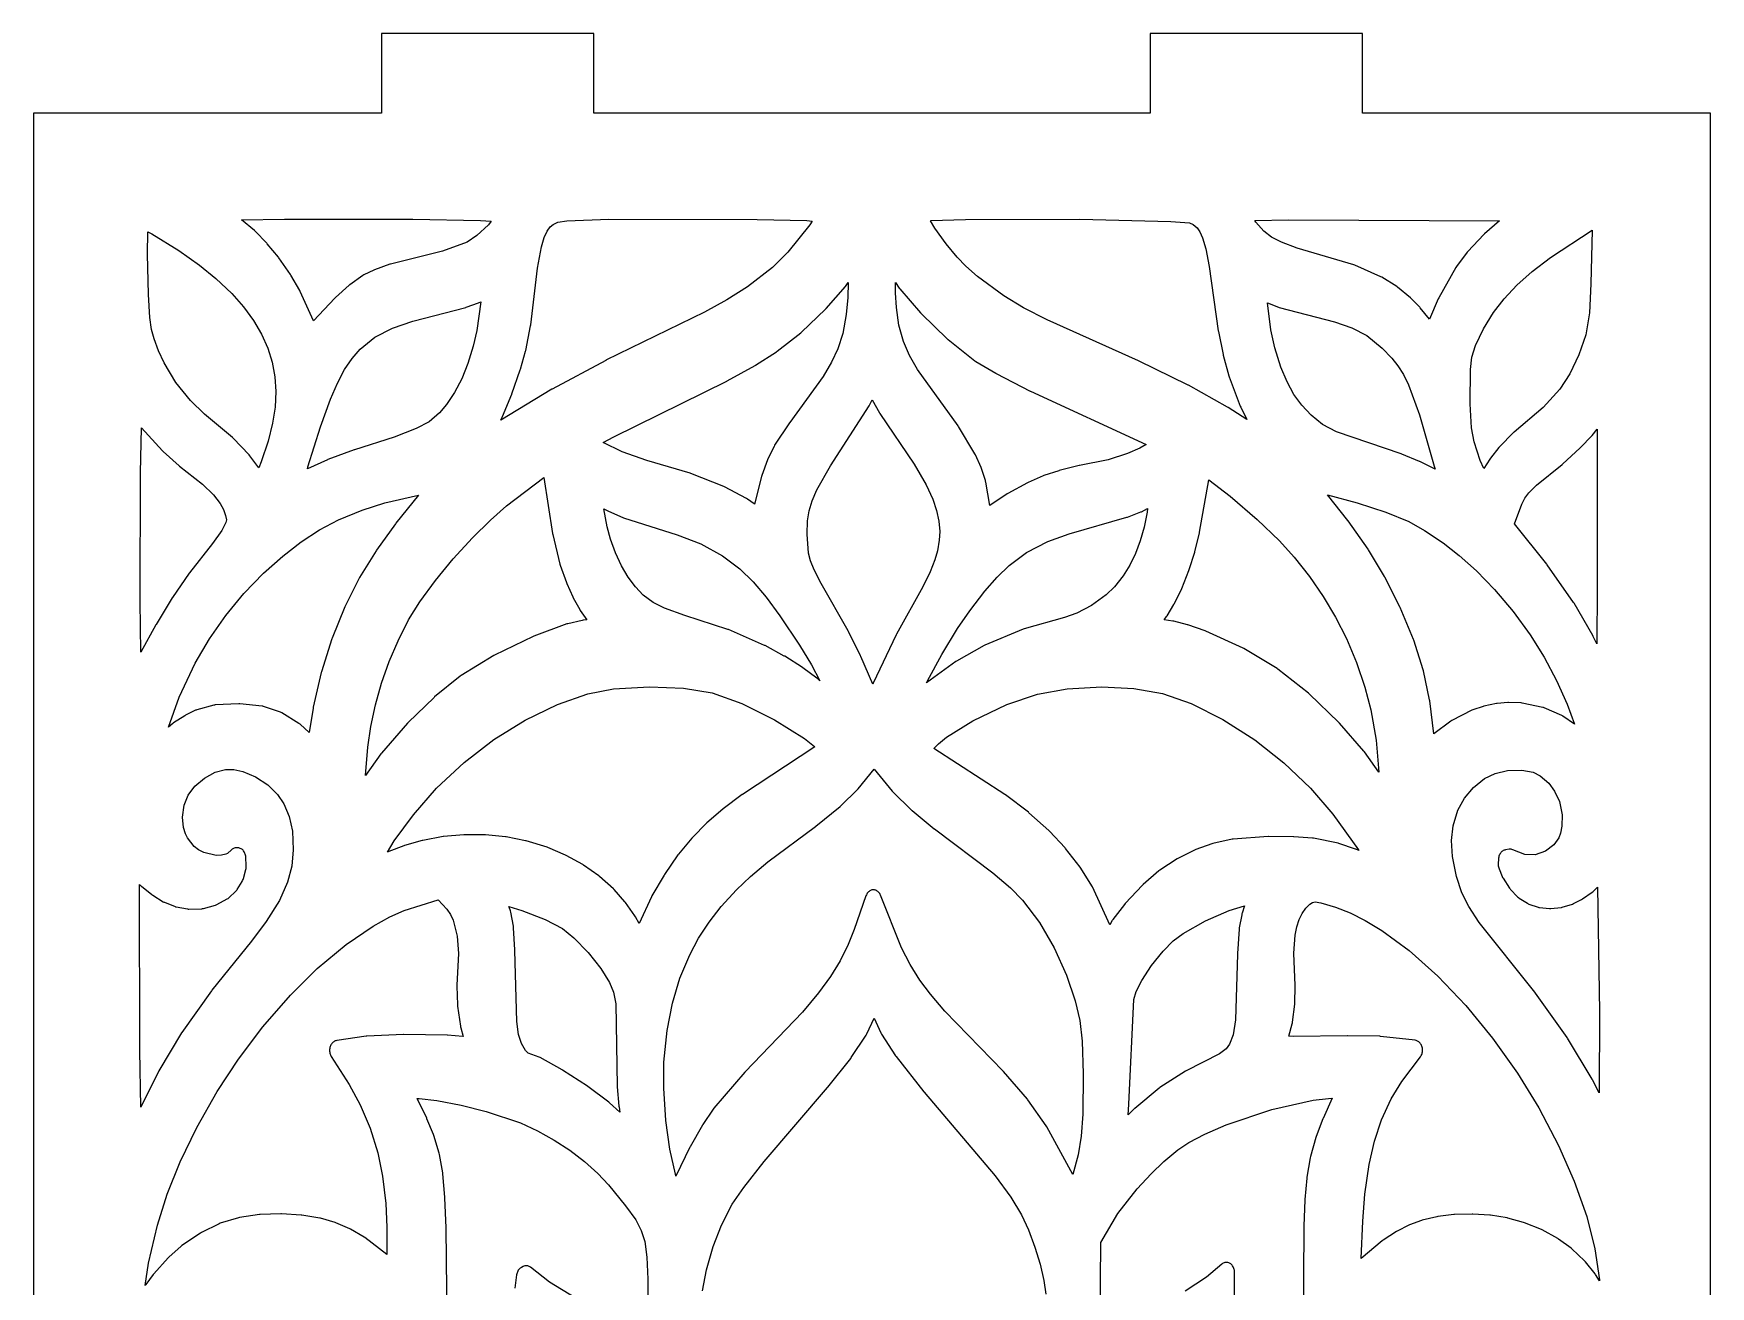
# Model space of a CAD drawing. Header units: millimetres. Extents: x 0 to 63, y 0 to 126.
# Drawn here: x 0 to 63.3, y 78.7 to 126 of the extents above; entities that cross this region are included whole.
import ezdxf

# ---------------------------------------------------------------- set-up
doc = ezdxf.new("R2010")
doc.units = ezdxf.units.MM
doc.layers.add('CUT', color=1, linetype='Continuous')

msp = doc.modelspace()

# ---------------------------------------------------------------- linework, layer by layer
at = {"layer": 'CUT'}
for points in [[(42.134, 0), (50.134, 0), (50.134, 3), (63.2679, 3), (63.2679, 123), (50.134, 123), (50.134, 126), (42.134, 126), (42.134, 123), (21.134, 123), (21.134, 126), (13.134, 126), (13.134, 123), (0, 123), (0, 3), (13.134, 3), (13.134, 0), (21.134, 0), (21.134, 3), (42.134, 3)], [(14.3106, 118.9967), (16.8577, 118.9449), (17.2667, 118.9208), (17.1622, 118.7863), (16.7257, 118.3794), (16.3618, 118.1337), (15.4308, 117.7969), (13.4628, 117.3041), (13.4381, 117.2966), (12.8621, 117.0891), (12.8341, 117.0771), (12.4676, 116.8954), (12.4294, 116.8724), (11.935, 116.5208), (11.9118, 116.5025), (11.3883, 116.0471), (11.3624, 116.0219), (10.5687, 115.1578), (10.0637, 116.2712), (10.0454, 116.3067), (9.7103, 116.8827), (9.6939, 116.9083), (9.2559, 117.5378), (9.2387, 117.5605), (8.8188, 118.0711), (8.8008, 118.0912), (8.3578, 118.5502), (8.3306, 118.5752), (7.8508, 118.9686), (9.47, 118.9969)], [(21.7083, 118.9953), (27.3057, 118.9894), (29.1797, 118.9459), (29.3808, 118.9287), (29.2882, 118.7852), (28.4646, 117.752), (27.8802, 117.1691), (26.9344, 116.4441), (26.1599, 115.9531), (25.3168, 115.4858), (21.5957, 113.6761), (21.5861, 113.6712), (19.5648, 112.5879), (19.552, 112.5806), (17.6296, 111.4155), (17.6852, 111.5283), (17.6964, 111.553), (18.042, 112.3909), (18.0501, 112.4121), (18.3647, 113.3099), (18.3732, 113.3365), (18.5625, 114.0143), (18.5703, 114.0473), (18.7542, 114.9734), (18.7597, 115.0081), (19.0143, 117.1486), (19.1623, 117.9575), (19.2653, 118.3006), (19.376, 118.5438), (19.4925, 118.7061), (19.6013, 118.8013), (19.7768, 118.8798), (20.1246, 118.9374)], [(45.5275, 111.9384), (45.5436, 111.9009), (45.7708, 111.4395), (45.0675, 111.8944), (45.0521, 111.9036), (43.576, 112.7316), (43.5625, 112.7387), (41.6937, 113.6543), (41.6852, 113.6584), (38.2449, 115.1983), (37.3529, 115.6587), (36.6062, 116.1046), (35.6161, 116.8357), (35.1798, 117.2221), (34.8463, 117.5707), (34.435, 118.0676), (34.0102, 118.6598), (33.8464, 118.9408), (33.8579, 118.9425), (35.1584, 118.9892), (39.4801, 119), (42.9054, 118.9133), (43.6171, 118.8552), (43.7569, 118.801), (43.8978, 118.6719), (44.0023, 118.5151), (44.1048, 118.2878), (44.2269, 117.8839), (44.358, 117.2123), (44.696, 114.7892), (44.7011, 114.7602), (44.8792, 113.8974), (44.8857, 113.8703), (45.0982, 113.0901), (45.1104, 113.0522)], [(47.3431, 118.9728), (55.3135, 118.9293), (54.7463, 118.4486), (54.7192, 118.4229), (54.116, 117.7769), (54.0933, 117.7499), (53.6898, 117.2179), (53.6624, 117.1762), (53.0155, 116.0306), (52.9961, 115.9914), (52.6695, 115.2286), (52.3211, 115.6549), (52.302, 115.6764), (51.9821, 116.0065), (51.9546, 116.0317), (51.4646, 116.4308), (51.4348, 116.4522), (50.8708, 116.8049), (50.8376, 116.8227), (49.8501, 117.2669), (49.8165, 117.2794), (47.6703, 117.9085), (47.0831, 118.1308), (46.7033, 118.3228), (46.4205, 118.5477), (46.1108, 118.8891), (46.0755, 118.947)], [(9.0173, 111.301), (8.8467, 110.6207), (8.59, 109.8385), (8.4977, 109.6167), (8.1624, 110.0703), (8.1339, 110.1041), (7.5274, 110.735), (7.5024, 110.7584), (6.449, 111.641), (5.9242, 112.152), (5.3694, 112.8361), (4.9238, 113.5724), (4.7123, 114.0313), (4.547, 114.4777), (4.4553, 114.8402), (4.3925, 115.2829), (4.3379, 116.1531), (4.3006, 117.6821), (4.3154, 118.5253), (4.4664, 118.4505), (5.4822, 117.8151), (6.2655, 117.2578), (6.8781, 116.7597), (7.4772, 116.1925), (7.9274, 115.6855), (8.3033, 115.1732), (8.6062, 114.656), (8.8388, 114.1328), (9.0035, 113.6009), (9.1029, 113.0565), (9.1385, 112.4946), (9.1102, 111.9104)], [(54.7113, 109.5886), (54.5826, 109.8919), (54.3563, 110.599), (54.2566, 111.1322), (54.2046, 112.0295), (54.2171, 113.3259), (54.2675, 113.7931), (54.3977, 114.2263), (54.7021, 114.8553), (55.082, 115.4739), (55.4853, 115.9966), (55.9669, 116.5076), (56.543, 117.0209), (57.2272, 117.5485), (58.8002, 118.5835), (58.7593, 116.5596), (58.6983, 115.4596), (58.5607, 114.6308), (58.3022, 113.8826), (57.9601, 113.1602), (57.5801, 112.5865), (56.9509, 111.8925), (55.8581, 110.9657), (55.8366, 110.9455), (55.3108, 110.4083), (55.2884, 110.383), (54.9664, 109.9806), (54.9448, 109.9508)], [(30.6553, 116.4919), (30.7375, 116.6103), (30.7162, 116.0455), (30.6621, 115.4058), (30.5297, 114.6858), (30.3407, 114.1035), (30.1064, 113.5984), (29.7943, 113.0684), (28.5306, 111.3309), (28.5211, 111.3173), (27.9615, 110.4689), (27.9376, 110.4275), (27.7062, 109.9588), (27.6876, 109.9149), (27.4782, 109.3286), (27.4659, 109.2879), (27.2062, 108.2487), (27.1935, 108.259), (26.934, 108.4402), (26.9038, 108.4587), (26.0717, 108.8968), (26.0461, 108.9086), (24.7978, 109.4073), (24.7738, 109.4154), (23.1327, 109.8909), (22.208, 110.2236), (21.4876, 110.5736), (21.8936, 110.7908), (26.1577, 112.8874), (26.1703, 112.8939), (27.2212, 113.4798), (27.2356, 113.4885), (28.0356, 113.9991), (28.0587, 114.0155), (28.9457, 114.7104), (28.9689, 114.7305), (29.8825, 115.6041), (29.9033, 115.6259), (30.6314, 116.4613)], [(35.7659, 109.5908), (35.7494, 109.6342), (35.5396, 110.1079), (35.5168, 110.1519), (34.8988, 111.1758), (34.8823, 111.201), (33.3511, 113.3265), (33.0502, 113.8603), (32.8266, 114.3822), (32.6521, 114.9964), (32.5533, 115.6647), (32.5239, 116.221), (32.5234, 116.6073), (32.663, 116.3986), (32.6888, 116.3649), (33.4625, 115.4644), (33.4838, 115.4418), (34.4841, 114.4772), (34.5072, 114.4572), (35.5194, 113.6565), (35.5505, 113.6349), (36.3044, 113.1834), (36.3197, 113.1748), (37.6, 112.513), (37.611, 112.5077), (41.9773, 110.4933), (41.7446, 110.3589), (41.2785, 110.1559), (40.5401, 109.9214), (39.4623, 109.7064), (39.4491, 109.7034), (38.7006, 109.5117), (38.6846, 109.507), (38.1211, 109.3227), (38.0966, 109.3133), (37.5232, 109.0601), (37.5036, 109.0505), (36.7608, 108.6479), (36.7383, 108.6344), (36.0839, 108.1967), (35.9239, 109.0793), (35.918, 109.1068), (35.9104, 109.1339)], [(16.5865, 114.2013), (16.3883, 113.5528), (16.1541, 112.9695), (15.8861, 112.4543), (15.5863, 112.0084), (15.3106, 111.6893), (14.9249, 111.3573), (14.4381, 111.1013), (13.6087, 110.7735), (12.1051, 110.2963), (12.0938, 110.2926), (11.1064, 109.9287), (11.0885, 109.9213), (10.335, 109.5794), (10.3535, 109.6561), (10.8228, 111.16), (11.2051, 112.2101), (11.4684, 112.8126), (11.7377, 113.321), (12.0195, 113.7449), (12.3185, 114.0933), (12.8707, 114.5426), (13.5464, 114.8897), (14.3074, 115.1459), (16.305, 115.6705), (16.3258, 115.6769), (16.7841, 115.8399), (16.8075, 115.8495), (16.8753, 115.8812), (16.7234, 114.7974)], [(46.5526, 115.8379), (46.976, 115.6769), (47.0019, 115.6686), (49.087, 115.1199), (49.7424, 114.9004), (50.3035, 114.6053), (50.8777, 114.1356), (51.2424, 113.7607), (51.4786, 113.4643), (51.6871, 113.1341), (51.8813, 112.7426), (52.2936, 111.6136), (52.849, 109.6836), (52.8777, 109.5679), (52.2979, 109.8509), (52.2844, 109.8571), (51.6189, 110.1374), (51.6014, 110.1441), (49.156, 110.976), (48.6283, 111.2572), (48.198, 111.5989), (47.8473, 111.9801), (47.5497, 112.3884), (47.2943, 112.8607), (47.0632, 113.4191), (46.8369, 114.1459), (46.6825, 114.8286)], [(31.5364, 111.9825), (31.6448, 112.1766), (31.918, 111.6887), (31.9345, 111.6618), (33.2243, 109.7516), (33.6788, 108.9774), (33.9278, 108.4374), (34.0722, 108.0104), (34.1577, 107.6062), (34.188, 107.2135), (34.1726, 106.8944), (34.1036, 106.4894), (34.0045, 106.1429), (33.8296, 105.6946), (33.5461, 105.123), (32.5525, 103.3381), (32.5405, 103.3147), (31.6775, 101.4895), (31.661, 101.4585), (31.2104, 102.5058), (31.2015, 102.5251), (30.7492, 103.4414), (30.7379, 103.4626), (29.716, 105.2488), (29.4527, 105.7643), (29.3191, 106.1037), (29.2435, 106.3984), (29.1871, 107.1211), (29.2058, 107.6153), (29.2645, 107.993), (29.3755, 108.373), (29.5549, 108.7926), (30.0635, 109.6906), (31.5242, 111.9621)], [(5.5066, 109.6844), (6.3795, 109.0061), (6.7922, 108.6007), (7.0387, 108.2775), (7.1702, 108.0403), (7.2485, 107.8246), (7.2755, 107.6583), (7.2604, 107.5568), (7.1038, 107.2556), (6.7541, 106.7576), (5.8892, 105.6629), (5.8759, 105.6448), (5.2394, 104.7259), (5.2275, 104.7077), (4.6213, 103.7139), (4.6116, 103.6969), (4.0516, 102.6639), (4.0238, 104.5766), (4.0398, 109.4334), (4.0715, 111.1244), (4.8626, 110.2607), (4.8858, 110.2377), (5.4905, 109.6979)], [(57.1073, 105.9637), (57.0933, 105.9823), (55.8732, 107.5074), (56.1498, 108.241), (56.2688, 108.4677), (56.4188, 108.6736), (56.6999, 108.9576), (57.676, 109.7461), (57.6904, 109.7586), (58.3547, 110.3663), (58.3702, 110.3814), (58.792, 110.8228), (58.8092, 110.8423), (58.9974, 111.0724), (58.9958, 105.0851), (58.9752, 102.978), (58.8477, 103.2548), (58.8305, 103.2879), (58.1212, 104.509), (58.1046, 104.5352)], [(17.3924, 102.5546), (17.3681, 102.5412), (16.1293, 101.7789), (16.0988, 101.7573), (15.1307, 100.9764), (15.109, 100.9573), (14.1326, 100.009), (14.1136, 99.9888), (13.1227, 98.8504), (13.1021, 98.8245), (12.5225, 98.0152), (12.6145, 99.0773), (12.7269, 99.8611), (12.901, 100.6773), (13.1325, 101.4965), (13.4181, 102.3068), (13.7535, 103.0954), (14.1525, 103.8795), (14.5788, 104.5625), (15.1612, 105.364), (15.8309, 106.1793), (16.5571, 106.9724), (17.2392, 107.6434), (17.8488, 108.1821), (19.2554, 109.2503), (19.582, 107.1349), (19.5896, 107.0968), (19.8608, 105.9861), (19.8731, 105.9444), (20.104, 105.2904), (20.1165, 105.2591), (20.3434, 104.7508), (20.3593, 104.7191), (20.6079, 104.2735), (20.6276, 104.2419), (20.8782, 103.8816), (20.7386, 103.8696), (20.7038, 103.8641), (20.1563, 103.7368), (20.1266, 103.728), (18.872, 103.2712), (18.8469, 103.2606)], [(50.2322, 101.3406), (50.4551, 100.4832), (50.6573, 99.3421), (50.7597, 98.1354), (50.2099, 98.9034), (50.1896, 98.9293), (49.268, 99.9908), (49.2482, 100.0117), (48.1251, 101.0981), (48.1017, 101.1186), (46.9512, 102.0289), (46.9201, 102.0504), (45.6616, 102.8051), (45.6339, 102.8197), (44.2304, 103.4578), (44.2067, 103.4671), (43.5524, 103.691), (43.5325, 103.6971), (43.0168, 103.8277), (42.9896, 103.833), (42.6538, 103.8795), (42.7497, 104.0149), (42.7641, 104.037), (43.0184, 104.456), (43.0341, 104.4845), (43.3052, 105.0296), (43.3192, 105.0609), (43.593, 105.7505), (43.6035, 105.7802), (43.8091, 106.4355), (43.8164, 106.462), (43.9881, 107.1593), (43.9943, 107.1885), (44.3426, 109.1601), (45.1531, 108.5457), (46.1645, 107.6738), (47.0021, 106.8669), (47.5605, 106.2441), (48.1371, 105.515), (48.6586, 104.7593), (49.1243, 103.9788), (49.5334, 103.1766), (49.9178, 102.2695)], [(10.8528, 101.8941), (10.5496, 100.585), (10.5439, 100.556), (10.3936, 99.6345), (10.0578, 99.9425), (10.0367, 99.9602), (10.0146, 99.9755), (9.3737, 100.378), (9.3448, 100.3938), (9.3148, 100.4058), (8.6822, 100.615), (8.6564, 100.6221), (8.6302, 100.6264), (7.7893, 100.717), (7.7502, 100.718), (6.8492, 100.6712), (6.8228, 100.6684), (6.7967, 100.6628), (6.1581, 100.4888), (6.1339, 100.4809), (6.1102, 100.4704), (5.7302, 100.2815), (5.7021, 100.2653), (5.2866, 99.9947), (5.2587, 99.9741), (5.091, 99.8345), (5.4914, 100.9605), (6.1014, 102.2533), (6.6441, 103.1733), (7.2583, 104.05), (7.9376, 104.8748), (8.6776, 105.6415), (9.4044, 106.2869), (10.1016, 106.8218), (10.7943, 107.2775), (11.5116, 107.6546), (12.3948, 108.0211), (13.2507, 108.2968), (14.5273, 108.5861), (13.6645, 107.5266), (13.6513, 107.5092), (12.939, 106.5154), (12.9239, 106.4926), (12.3038, 105.4766), (12.2891, 105.4502), (11.7567, 104.4021), (11.7428, 104.3717), (11.2627, 103.1961), (11.2508, 103.1631), (10.8618, 101.9268)], [(55.6168, 100.7627), (55.2192, 100.7289), (55.1904, 100.7247), (54.7166, 100.6276), (54.6881, 100.6201), (54.2995, 100.4919), (54.2609, 100.4755), (53.5141, 100.0897), (53.475, 100.0653), (52.8277, 99.585), (52.6799, 100.8239), (52.6728, 100.8662), (52.4357, 101.9614), (52.4253, 102.0002), (52.0757, 103.1122), (52.0632, 103.1468), (51.5666, 104.3503), (51.5529, 104.38), (50.9853, 105.4918), (50.972, 105.5159), (50.3615, 106.5277), (50.3477, 106.5491), (49.5972, 107.619), (49.584, 107.6367), (48.8169, 108.5985), (49.9359, 108.2974), (51.0257, 107.9393), (51.8831, 107.5931), (52.4841, 107.2584), (53.1795, 106.789), (53.7869, 106.3135), (54.439, 105.7301), (55.122, 105.0288), (55.8197, 104.2013), (56.46, 103.3189), (56.9894, 102.4716), (57.4586, 101.5945), (57.8617, 100.6965), (58.1344, 99.947), (57.703, 100.2473), (57.6797, 100.2621), (57.6554, 100.2741), (56.9912, 100.5645), (56.9662, 100.5739), (56.9407, 100.5807), (56.164, 100.7428), (56.1217, 100.7479), (55.6456, 100.7635)], [(23.3814, 104.5352), (23.0063, 104.8173), (22.7076, 105.1269), (22.4294, 105.4988), (22.177, 105.9269), (21.9543, 106.4062), (21.7645, 106.9322), (21.6372, 107.3914), (21.5198, 108.075), (21.6698, 107.9899), (21.6963, 107.9768), (22.2389, 107.743), (22.2636, 107.7339), (24.2884, 107.0939), (25.1789, 106.7457), (25.9947, 106.3024), (26.6476, 105.8086), (27.1463, 105.3211), (27.6421, 104.7346), (28.1562, 104.0319), (28.897, 102.9263), (29.3498, 102.1875), (29.6698, 101.5876), (29.5769, 101.6677), (29.5587, 101.6821), (29.0278, 102.0733), (29.0106, 102.085), (28.3419, 102.5079), (28.326, 102.5172), (27.6022, 102.9112), (27.5812, 102.9214), (26.2249, 103.5153), (26.1997, 103.5248), (24.5748, 104.045), (23.8101, 104.3282)], [(41.7983, 107.9619), (42.0334, 108.0777), (42.0156, 107.9505), (41.9031, 107.3838), (41.7563, 106.8625), (41.5755, 106.3831), (41.3611, 105.9448), (41.1141, 105.5482), (40.7805, 105.1309), (40.4636, 104.8214), (39.9112, 104.4197), (39.3559, 104.1396), (38.8953, 103.976), (37.3698, 103.5401), (37.341, 103.53), (35.8933, 102.925), (35.8652, 102.9113), (34.8243, 102.3276), (34.7967, 102.3099), (33.6913, 101.5115), (33.7248, 101.5812), (34.2693, 102.5733), (34.8632, 103.5509), (35.3277, 104.2273), (35.8881, 104.9599), (36.3553, 105.4949), (36.8107, 105.9348), (37.4648, 106.4228), (38.2719, 106.8395), (39.0692, 107.1258), (41.2488, 107.7511), (41.2701, 107.7582), (41.776, 107.9522)], [(27.959, 100.1155), (29.0931, 99.4052), (29.462, 99.1074), (29.4756, 99.0921), (26.7479, 97.2996), (26.7336, 97.2897), (26.0186, 96.757), (26.0014, 96.7432), (25.404, 96.2273), (25.3849, 96.2092), (24.8577, 95.6721), (24.84, 95.6526), (24.3283, 95.0418), (24.3078, 95.0148), (23.8026, 94.279), (23.7877, 94.2553), (23.3296, 93.4681), (23.3118, 93.4336), (22.8513, 92.4261), (22.7081, 92.6825), (22.6882, 92.7144), (22.3364, 93.2191), (22.3113, 93.251), (21.9025, 93.7125), (21.8757, 93.7394), (21.3546, 94.205), (21.3271, 94.2269), (20.7485, 94.6339), (20.7221, 94.6505), (20.0936, 94.9968), (20.0684, 95.0091), (19.3977, 95.2929), (19.3722, 95.3021), (18.5867, 95.5415), (18.5619, 95.5478), (17.827, 95.6927), (17.804, 95.6961), (17.0505, 95.7722), (17.0276, 95.7734), (16.2632, 95.7787), (16.24, 95.7777), (15.4723, 95.71), (15.4486, 95.7067), (14.6853, 95.5641), (14.6622, 95.5586), (13.9935, 95.3673), (13.9727, 95.3603), (13.3994, 95.142), (13.3842, 95.1356), (13.3491, 95.1197), (13.6064, 95.5419), (14.3294, 96.534), (15.2089, 97.5314), (16.2481, 98.5057), (17.3686, 99.3684), (18.5476, 100.1019), (19.7624, 100.6887), (20.9096, 101.0893), (21.8784, 101.2798), (23.2333, 101.3615), (24.5221, 101.3087), (25.5991, 101.1348), (26.7211, 100.7298)], [(39.9491, 93.8067), (39.9258, 93.8503), (39.5111, 94.5201), (39.4894, 94.5515), (38.9391, 95.2622), (38.9176, 95.2874), (38.3272, 95.9145), (38.3073, 95.9338), (37.5535, 96.6079), (37.5351, 96.623), (36.6666, 97.286), (36.6478, 97.2994), (33.9667, 99.031), (34.1444, 99.2122), (34.4423, 99.454), (35.4374, 100.0769), (36.7187, 100.686), (37.8775, 101.0798), (39.0002, 101.2847), (40.3079, 101.3605), (41.5147, 101.2947), (42.5976, 101.0988), (43.6699, 100.7281), (44.872, 100.1286), (46.0808, 99.3512), (47.1715, 98.4919), (48.1781, 97.535), (49.0249, 96.5555), (49.9847, 95.2091), (49.9985, 95.1855), (49.8937, 95.2306), (49.8738, 95.2383), (49.2529, 95.4476), (49.2213, 95.456), (48.2852, 95.6415), (48.2565, 95.6455), (47.5476, 95.7014), (47.5321, 95.7021), (46.5983, 95.7164), (46.5754, 95.7158), (45.2599, 95.6126), (45.2257, 95.6075), (44.4913, 95.4449), (44.4611, 95.4362), (43.8548, 95.221), (43.8244, 95.208), (43.1697, 94.8792), (43.1416, 94.8629), (42.4926, 94.4366), (42.4617, 94.4132), (41.8608, 93.8957), (41.8371, 93.8731), (41.18, 93.1786), (41.1566, 93.1511), (40.7211, 92.581), (40.7061, 92.5598), (40.6925, 92.5375), (40.602, 92.3762)], [(5.6826, 96.8976), (5.8345, 97.2675), (6.0806, 97.6052), (6.4484, 97.9071), (6.8588, 98.135), (7.2385, 98.2402), (7.5508, 98.2414), (7.8947, 98.164), (8.375, 97.9585), (8.8423, 97.6592), (9.2097, 97.298), (9.4464, 96.9462), (9.6485, 96.4641), (9.767, 95.9065), (9.7994, 95.2086), (9.741, 94.5857), (9.5872, 93.9902), (9.2736, 93.2909), (8.7757, 92.4995), (8.2243, 91.7674), (6.7279, 89.9108), (6.7151, 89.8938), (5.5981, 88.3232), (5.5825, 88.2992), (4.7237, 86.8695), (4.7085, 86.8414), (4.0427, 85.4942), (4.0041, 87.6324), (4.0004, 93.9002), (4.0492, 93.8542), (4.0699, 93.8363), (4.4691, 93.5211), (4.4946, 93.503), (4.8925, 93.2522), (4.9145, 93.2398), (4.9373, 93.2295), (5.338, 93.0701), (5.3617, 93.0621), (5.3857, 93.0563), (5.8067, 92.9783), (5.8325, 92.9748), (5.8585, 92.9741), (6.3502, 92.9879), (6.3787, 92.9903), (6.4069, 92.9962), (6.8603, 93.1165), (6.8909, 93.1268), (6.9205, 93.1409), (7.3106, 93.3568), (7.3418, 93.3768), (7.3709, 93.4012), (7.6297, 93.646), (7.6504, 93.6672), (7.6693, 93.6908), (7.6866, 93.7164), (7.8696, 94.0132), (7.8882, 94.0471), (7.9038, 94.0832), (7.916, 94.1212), (8.0089, 94.4638), (8.0169, 94.4987), (8.0221, 94.5346), (8.0245, 94.5709), (8.024, 94.6073), (8.007, 94.9323), (8.0036, 94.9691), (7.9973, 95.0054), (7.9881, 95.0407), (7.9761, 95.0747), (7.9615, 95.107), (7.9443, 95.1375), (7.9248, 95.1656), (7.9032, 95.1913), (7.8796, 95.2142), (7.8543, 95.234), (7.8276, 95.2507), (7.7995, 95.264), (7.7707, 95.2739), (7.7411, 95.2802), (7.7113, 95.2827), (7.6572, 95.2842), (7.6293, 95.2834), (7.6016, 95.2793), (7.5743, 95.2721), (7.5477, 95.262), (7.522, 95.2487), (7.4973, 95.2326), (7.474, 95.2138), (7.3125, 95.0703), (7.2517, 95.0401), (7.0865, 95.0022), (6.8932, 94.9996), (6.4246, 95.1121), (6.228, 95.2123), (6.0645, 95.3376), (5.809, 95.6604), (5.7326, 95.8145), (5.6573, 96.0507), (5.6163, 96.4358)], [(37.4948, 85.8085), (36.5916, 86.8472), (36.5793, 86.8607), (34.3838, 89.1236), (33.8392, 89.7628), (33.4439, 90.2942), (33.0719, 90.8872), (32.7532, 91.5068), (31.9566, 93.4923), (31.942, 93.5246), (31.9248, 93.555), (31.9054, 93.5831), (31.8838, 93.6086), (31.8603, 93.6315), (31.835, 93.6513), (31.8084, 93.668), (31.7805, 93.6814), (31.7517, 93.6913), (31.7222, 93.6976), (31.6924, 93.7003), (31.6625, 93.6994), (31.6329, 93.6947), (31.6037, 93.6865), (31.5753, 93.6749), (31.5481, 93.6598), (31.5221, 93.6413), (31.4978, 93.6199), (31.4752, 93.5955), (31.4547, 93.5686), (31.4364, 93.5393), (31.4206, 93.5079), (31.4075, 93.4747), (30.9604, 92.199), (30.7303, 91.6306), (30.4277, 91.0227), (30.0625, 90.4236), (29.6182, 89.8103), (29.012, 89.0865), (26.8443, 86.833), (26.8319, 86.8196), (25.6647, 85.4662), (25.6372, 85.4298), (25.2523, 84.8467), (25.2396, 84.8261), (24.7729, 84.0103), (24.7598, 83.9853), (24.2374, 82.8986), (24.2144, 82.9767), (24.0079, 83.9145), (23.858, 85.0007), (23.7741, 86.212), (23.7839, 87.1997), (23.9106, 88.3932), (24.1084, 89.4183), (24.388, 90.3653), (24.7566, 91.2503), (25.093, 91.8754), (25.4879, 92.4802), (25.9431, 93.0664), (26.5266, 93.704), (27.0512, 94.2036), (27.7086, 94.7609), (29.5047, 96.0855), (29.5168, 96.095), (30.4367, 96.8485), (30.4573, 96.867), (31.0818, 97.4783), (31.107, 97.5057), (31.7118, 98.2465), (32.392, 97.427), (32.4154, 97.4016), (33.1246, 96.7081), (33.1446, 96.6902), (33.9798, 96.0024), (33.9912, 95.9936), (36.1984, 94.3459), (36.8642, 93.7767), (37.3161, 93.3034), (37.9483, 92.4649), (38.5106, 91.5087), (38.9768, 90.48), (39.2976, 89.5163), (39.4778, 88.764), (39.5693, 87.9881), (39.6038, 86.753), (39.5885, 85.2367), (39.529, 84.4004), (39.4161, 83.6993), (39.2089, 82.9552), (38.2297, 84.7587), (38.2071, 84.7951), (37.5174, 85.7795)], [(56.574, 98.1329), (56.8462, 98.0048), (57.1715, 97.7195), (57.3877, 97.4261), (57.5732, 97.0257), (57.678, 96.5242), (57.6664, 96.0996), (57.6072, 95.8353), (57.5417, 95.6645), (57.3627, 95.3986), (57.0436, 95.1553), (56.6554, 95.024), (56.2585, 95.0276), (55.8074, 95.2103), (55.7761, 95.2207), (55.744, 95.227), (55.7116, 95.2289), (55.6793, 95.2266), (55.5388, 95.2071), (55.509, 95.2011), (55.4799, 95.1914), (55.4517, 95.1782), (55.4248, 95.1617), (55.3992, 95.1419), (55.3755, 95.119), (55.3536, 95.0933), (55.3338, 95.0651), (55.3165, 95.0346), (55.3018, 95.0022), (55.2897, 94.9681), (55.2803, 94.9326), (55.2739, 94.8962), (55.2704, 94.8591), (55.2613, 94.6873), (55.261, 94.6473), (55.264, 94.6075), (55.2705, 94.5683), (55.2803, 94.5303), (55.2932, 94.4938), (55.4117, 94.2039), (55.4274, 94.1702), (55.4458, 94.1386), (55.6877, 93.7651), (55.7071, 93.738), (55.7284, 93.7134), (55.9939, 93.4355), (56.0216, 93.4096), (56.0516, 93.3879), (56.3635, 93.1903), (56.392, 93.1745), (56.4215, 93.1623), (56.7687, 93.0445), (56.796, 93.037), (56.8237, 93.0325), (57.1949, 92.9942), (57.2203, 92.9929), (57.2459, 92.9942), (57.6299, 93.0348), (57.6539, 93.0385), (57.6774, 93.0445), (58.0632, 93.1634), (58.1035, 93.1797), (58.4057, 93.3309), (58.4441, 93.3542), (58.8045, 93.613), (58.8364, 93.6395), (59.0084, 93.8023), (59.0777, 89.0919), (59.0656, 86.0458), (58.823, 86.5334), (58.8074, 86.5616), (57.8723, 88.1044), (57.8575, 88.1269), (56.6092, 89.8838), (56.5967, 89.9002), (54.5389, 92.4667), (54.1464, 93.0642), (53.8904, 93.5861), (53.6906, 94.2035), (53.536, 94.9553), (53.5026, 95.5604), (53.5611, 96.1147), (53.738, 96.6981), (53.9844, 97.1513), (54.3227, 97.5583), (54.7399, 97.8965), (55.1486, 98.0896), (55.6084, 98.2), (56.1568, 98.2162)], [(11.9298, 80.9093), (11.4055, 81.1359), (11.3761, 81.1466), (10.8264, 81.3093), (10.7966, 81.3163), (10.1222, 81.4294), (10.0951, 81.4323), (9.3546, 81.4734), (9.3336, 81.4737), (8.5564, 81.4499), (8.5293, 81.4476), (7.767, 81.3392), (7.7284, 81.3306), (7.0406, 81.1189), (7.0005, 81.1027), (6.3333, 80.7697), (6.3019, 80.7514), (5.601, 80.2795), (5.5697, 80.2553), (5.1084, 79.8474), (5.0819, 79.8212), (4.5394, 79.2175), (4.5189, 79.1922), (4.237, 78.8124), (4.2226, 78.7914), (4.2129, 78.7762), (4.3373, 79.6148), (4.6754, 81.0453), (5.042, 82.2148), (5.5322, 83.439), (6.1602, 84.7388), (6.9313, 86.0916), (7.7328, 87.308), (8.6558, 88.5318), (9.6936, 89.7262), (10.7038, 90.7273), (11.7934, 91.6389), (12.8151, 92.333), (13.4383, 92.6742), (13.9848, 92.917), (15.2719, 93.318), (15.5957, 92.9701), (15.7272, 92.7738), (15.8307, 92.5535), (15.9848, 91.9508), (16.0313, 91.2993), (15.9729, 90.1007), (15.9725, 90.0651), (15.9921, 89.3636), (15.9964, 89.3122), (16.1025, 88.5589), (16.1081, 88.5277), (16.1157, 88.4972), (16.2115, 88.1657), (16.1938, 88.1685), (15.6211, 88.2171), (15.6037, 88.2179), (13.9667, 88.2398), (13.952, 88.2395), (12.5746, 88.1754), (12.5511, 88.1733), (11.4367, 88.0138), (11.4078, 88.0079), (11.3796, 87.9985), (11.3521, 87.9859), (11.3258, 87.97), (11.301, 87.9511), (11.2776, 87.9293), (11.256, 87.9048), (11.2365, 87.8778), (11.2192, 87.8486), (11.2042, 87.8176), (11.1917, 87.7848), (11.1818, 87.7507), (11.1746, 87.7156), (11.1703, 87.6799), (11.1687, 87.6437), (11.1699, 87.6075), (11.174, 87.5716), (11.1808, 87.5364), (11.1903, 87.5023), (11.2025, 87.4694), (11.2172, 87.438), (11.2342, 87.4086), (11.9095, 86.3556), (12.3262, 85.5844), (12.6984, 84.7026), (12.9835, 83.7776), (13.1682, 82.8951), (13.2924, 81.8639), (13.3323, 80.9714), (13.3332, 79.9368), (12.5013, 80.579), (12.4688, 80.6009), (11.9579, 80.8953)], [(18.423, 92.9238), (19.307, 92.5755), (19.9547, 92.2385), (20.3882, 91.8842), (20.9258, 91.3323), (21.4058, 90.7355), (21.7355, 90.2071), (21.8848, 89.8336), (21.9655, 89.4009), (22.0242, 86.2909), (22.0256, 86.2621), (22.0843, 85.5389), (22.0891, 85.5006), (22.1198, 85.316), (21.736, 85.6699), (21.711, 85.6906), (20.917, 86.281), (20.901, 86.2921), (19.9629, 86.8972), (19.9471, 86.9066), (19.1185, 87.3679), (19.0792, 87.3858), (18.6572, 87.5383), (18.5602, 87.6408), (18.4094, 87.8976), (18.2924, 88.2457), (18.2278, 88.7267), (18.1646, 91.415), (18.1638, 91.434), (18.1098, 92.2683), (18.1031, 92.3225), (18.0026, 92.8621), (17.9931, 92.9027), (17.9799, 92.9416), (17.931, 93.0665)], [(45.1261, 87.8743), (44.9978, 87.7062), (44.7467, 87.5095), (43.4913, 86.8707), (43.4677, 86.8572), (42.4982, 86.2385), (42.4688, 86.2171), (41.5477, 85.4559), (41.5273, 85.4376), (41.2937, 85.2078), (41.326, 85.5982), (41.3271, 85.6144), (41.5153, 89.5623), (41.6013, 89.864), (41.811, 90.2827), (42.1796, 90.8464), (42.618, 91.3888), (43.0005, 91.7689), (43.3741, 92.0493), (44.2121, 92.5281), (45.1041, 92.9201), (45.6914, 93.0903), (45.5987, 92.8201), (45.5893, 92.7887), (45.5821, 92.7563), (45.4922, 92.2631), (45.486, 92.2143), (45.4192, 91.2945), (45.4182, 91.2737), (45.3494, 88.7927), (45.2642, 88.2316)], [(50.8728, 92.1654), (51.9001, 91.412), (52.9824, 90.4462), (54.0368, 89.3349), (55.0435, 88.1046), (55.9826, 86.782), (56.7864, 85.4787), (57.5382, 84.0555), (58.1314, 82.7072), (58.5986, 81.3725), (58.9079, 80.1576), (59.0829, 78.989), (59.0855, 78.9474), (58.9355, 79.1824), (58.9118, 79.2153), (58.5472, 79.6658), (58.5177, 79.6978), (58.0381, 80.1535), (58.0079, 80.1786), (57.5377, 80.5231), (57.5078, 80.5424), (56.9181, 80.8712), (56.8871, 80.886), (56.2475, 81.1426), (56.2193, 81.152), (55.6234, 81.3147), (55.5979, 81.3202), (54.9724, 81.4228), (54.9478, 81.4255), (54.2968, 81.4659), (54.2749, 81.4663), (53.6061, 81.4481), (53.5838, 81.4464), (52.9776, 81.3743), (52.9492, 81.3692), (52.3939, 81.2363), (52.3641, 81.2273), (51.9147, 81.06), (51.8873, 81.0481), (51.4501, 80.827), (51.4237, 80.8118), (50.9139, 80.4801), (50.8863, 80.4598), (50.0867, 79.7969), (50.1517, 81.2013), (50.2323, 82.2245), (50.3901, 83.3348), (50.5928, 84.2235), (50.8557, 85.0176), (51.2216, 85.8088), (51.6293, 86.4706), (52.3239, 87.3932), (52.3428, 87.421), (52.3595, 87.4509), (52.3737, 87.4826), (52.3855, 87.5158), (52.3945, 87.5503), (52.4009, 87.5858), (52.4044, 87.6219), (52.405, 87.6582), (52.4028, 87.6943), (52.3979, 87.7302), (52.3902, 87.7651), (52.3797, 87.7991), (52.3666, 87.8316), (52.351, 87.8624), (52.3332, 87.8912), (52.3132, 87.9177), (52.2911, 87.9416), (52.2673, 87.9628), (52.242, 87.9811), (52.2153, 87.9962), (52.1876, 88.0082), (52.159, 88.0167), (52.13, 88.0218), (50.814, 88.1714), (50.7908, 88.173), (49.573, 88.1954), (49.5648, 88.1954), (47.5417, 88.1646), (47.3649, 88.1778), (47.4892, 88.6453), (47.4962, 88.6761), (47.5012, 88.7075), (47.583, 89.391), (47.5861, 89.4348), (47.6009, 90.0568), (47.6006, 90.0896), (47.543, 91.3156), (47.595, 91.9947), (47.6602, 92.307), (47.7515, 92.5806), (47.8651, 92.8097), (48.0037, 93.0031), (48.151, 93.1547), (48.2535, 93.2269), (48.3506, 93.2438), (48.5715, 93.2077), (49.1211, 93.0484), (49.6752, 92.8288), (50.2391, 92.547)]]:
    msp.add_lwpolyline(points, close=True, dxfattribs=at)
for points in [[(25.2438, 78.5766), (25.3871, 79.3603), (25.6431, 80.2473), (25.9575, 81.0453), (26.3595, 81.8465), (26.796, 82.4692), (27.5671, 83.4511), (29.9605, 86.2475), (29.9681, 86.2567), (30.8333, 87.3417), (30.8525, 87.368), (31.4113, 88.2163), (31.4261, 88.2403), (31.4391, 88.266), (31.712, 88.8523), (31.9658, 88.3002), (31.9787, 88.2746), (31.9933, 88.2502), (32.5236, 87.4363), (32.5426, 87.4098), (33.5901, 86.0817), (33.5977, 86.0725), (36.2775, 82.9054), (36.8746, 82.1072), (37.2794, 81.4394), (37.5335, 80.8753), (37.7813, 80.2178), (37.9749, 79.5824), (38.1159, 78.9637), (38.195, 78.4469)], [(15.6276, 75.107), (15.5652, 80.9336), (15.5649, 80.9464), (15.5212, 82.0814), (15.5196, 82.1043), (15.4422, 82.9801), (15.4372, 83.0182), (15.3156, 83.7164), (15.3037, 83.7672), (15.107, 84.4272), (15.0916, 84.4701), (14.8441, 85.0602), (14.835, 85.0805), (14.4698, 85.8328), (14.5491, 85.8314), (15.2215, 85.7476), (16.1288, 85.5714), (17.0759, 85.3364), (18.3731, 84.9081), (19.0156, 84.6094), (19.6462, 84.2604), (20.2346, 83.8747), (20.781, 83.453), (21.2862, 82.9949), (21.6928, 82.5659), (22.3391, 81.7803), (22.7206, 81.245), (22.93, 80.8455), (23.0597, 80.4365), (23.1449, 79.8408), (23.1804, 79.0177), (23.1812, 77.0731)], [(40.2392, 77.445), (40.2711, 80.3969), (40.9119, 81.4919), (41.6348, 82.4237), (42.1615, 82.99), (42.6409, 83.4461), (43.1763, 83.8872), (43.5909, 84.1662), (44.1922, 84.4858), (44.9961, 84.8352), (46.7217, 85.417), (48.2814, 85.768), (48.8509, 85.8332), (48.9929, 85.835), (48.6534, 85.0744), (48.6452, 85.0547), (48.3922, 84.3989), (48.3792, 84.3597), (48.1785, 83.64), (48.1683, 83.5934), (48.0454, 82.8557), (48.041, 82.8209), (47.9702, 82.0224), (47.9688, 82.0007), (47.9279, 81.0152), (47.9275, 80.9995), (47.897, 77.109)], [(20.4297, 78.3038), (19.4677, 78.9031), (18.7529, 79.4624), (18.7278, 79.48), (18.7016, 79.4946), (18.6742, 79.506), (18.6462, 79.5142), (18.6176, 79.519), (18.5887, 79.5205), (18.56, 79.5184), (18.5315, 79.5131), (18.5035, 79.5044), (18.4764, 79.4925), (18.4082, 79.458), (18.3804, 79.4419), (18.3541, 79.4224), (18.3295, 79.3996), (18.307, 79.3739), (18.2865, 79.3455), (18.2686, 79.3148), (18.2532, 79.2818), (18.2407, 79.2473), (18.2309, 79.2113), (18.2243, 79.1742), (18.1546, 78.6689)], [(45.3171, 77.2747), (45.3105, 79.273), (45.3089, 79.3098), (45.3044, 79.3462), (45.297, 79.3819), (45.2868, 79.4166), (45.274, 79.4499), (45.2585, 79.4814), (45.2405, 79.5109), (45.2204, 79.5381), (45.1982, 79.5626), (45.1741, 79.5844), (45.1485, 79.6032), (45.1215, 79.6187), (45.0933, 79.6309), (45.0643, 79.6396), (45.0349, 79.6446), (45.0051, 79.6461), (44.9753, 79.6441), (44.9459, 79.6384), (44.917, 79.629), (44.8891, 79.6163), (44.8623, 79.6002), (44.8369, 79.5809), (44.2556, 79.0901), (43.4449, 78.5652)]]:
    msp.add_lwpolyline(points, dxfattribs=at)

doc.saveas('drawing.dxf')
